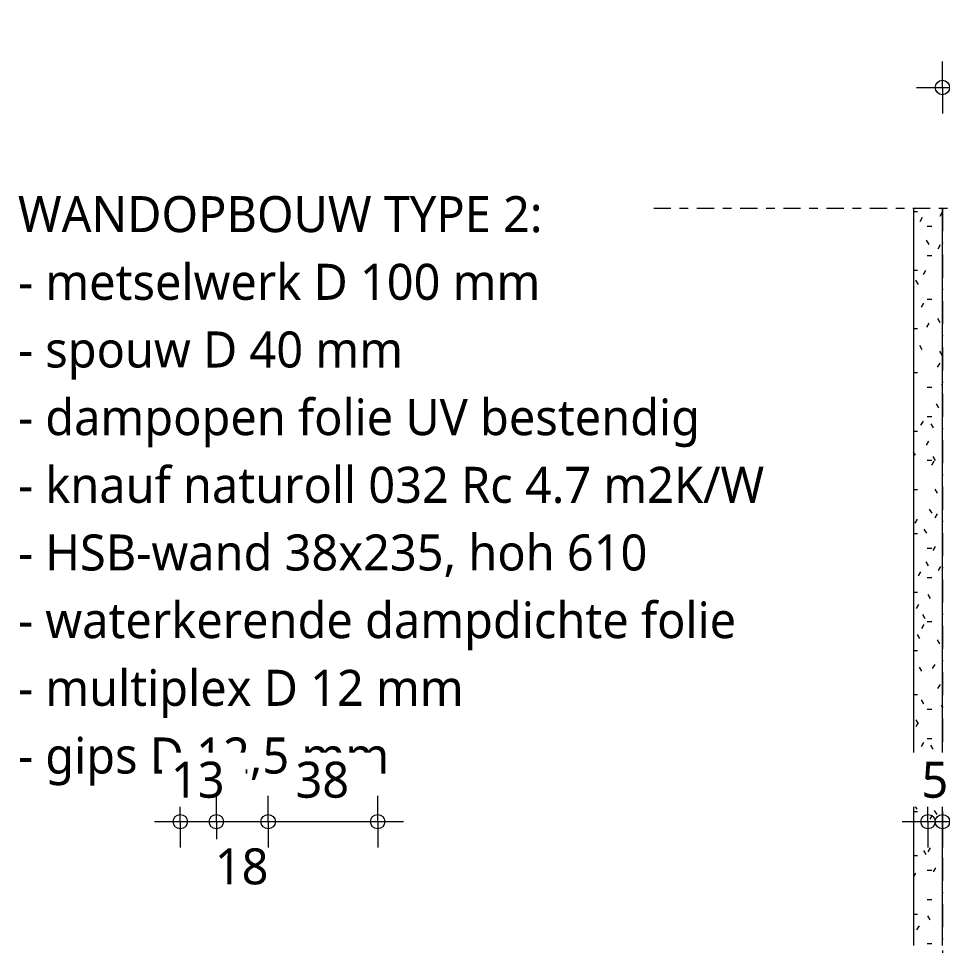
# Model space of a CAD drawing. Header units: millimetres. Extents: x -435 to 27166, y -19117 to 26500.
# Drawn here: x 3398.1 to 3718.8, y 19796.1 to 20117.7 of the extents above; entities that cross this region are included whole.
import ezdxf

# ---------------------------------------------------------------- set-up
doc = ezdxf.new("R2010")
doc.units = ezdxf.units.MM
doc.linetypes.add('MV_center', pattern=[15, 6, -3, 3, -3])
doc.linetypes.add('MV_stramien', pattern=[16, 8, -4, 0, -4])
for name, color, linetype, lineweight in [('A-ANNO-DIMS', 211, 'Continuous', 13), ('A-ANNO-DIMS-5', 211, 'Continuous', 13), ('A-DETL', 90, 'Continuous', 13), ('A-DETL-GENF', 92, 'Continuous', 18), ('G-ANNO-TEXT', 231, 'Continuous', 13)]:
    doc.layers.add(name, color=color, linetype=linetype, lineweight=lineweight)
doc.styles.add('Segoe UI_3', font='segoeui.ttf', dxfattribs={"height": 12.5})
doc.styles.add('Segoe UI_B', font='segoeui.ttf', dxfattribs={"height": 12.5})
doc.dimstyles.new('2_5_mm', dxfattribs={"dimscale": 304.8, "dimtxt": 13.092049, "dimasz": 0.016404, "dimexe": 0.029528, "dimexo": 0.0625, "dimgap": 0.014764, "dimtad": 1, "dimdec": 0, "dimzin": 0, "dimdsep": 46, "dimtxsty": 'Segoe UI_3', "dimblk1": 'DOTBLANK', "dimblk2": 'DOTBLANK', "dimsah": 1, "dimcen": 0.09, "dimdle": 0.029528, "dimazin": 0, "dimtfac": 1, "dimtdec": 4, "dimtix": 1, "dimtmove": 0, "dimatfit": 3, "dimfxl": 0.029528, "dimfxlon": 1, "dimtvp": 1, "dimtfill": 1, "dimtolj": 1, "dimtzin": 0, "dimarcsym": 2})
doc.dimstyles.new('2_5_mm_2', dxfattribs={"dimscale": 304.8, "dimtxt": 13.092049, "dimasz": 0.016404, "dimexe": 0.029528, "dimexo": 0.0625, "dimgap": 0.014764, "dimtad": 1, "dimdec": 0, "dimzin": 0, "dimdsep": 46, "dimtxsty": 'Segoe UI_3', "dimblk1": 'DOTBLANK', "dimblk2": 'DOTBLANK', "dimsah": 1, "dimcen": 0.09, "dimdle": 0.029528, "dimazin": 0, "dimtfac": 1, "dimtdec": 4, "dimtix": 1, "dimtmove": 2, "dimatfit": 3, "dimfxl": 0.029528, "dimfxlon": 1, "dimtvp": 1, "dimtfill": 1, "dimtolj": 1, "dimtzin": 0, "dimarcsym": 2})

# ---------------------------------------------------------------- blocks, each defined once
blk = doc.blocks.new('NLRS_00_DI_maskeer - Type 1-4234948-Details Appartement')
at = {"layer": 'A-DETL-GENF', "linetype": 'MV_center'}
blk.add_line((-100, 0), (250, 0), dxfattribs=at)
blk = doc.blocks.new('DIMBLOCK45-Details Appartement')
at = {"layer": 'A-ANNO-DIMS-5'}
for p, q in [((3718.81, 20093.79), (3718.81, 20102.79)), ((3868.81, 20093.79), (3868.81, 20102.79)), ((3709.81, 20093.79), (3877.81, 20093.79)), ((3718.81, 20093.79), (3718.81, 20084.79)), ((3868.81, 20093.79), (3868.81, 20084.79))]:
    blk.add_line(p, q, dxfattribs=at)
for centre in [(3718.81, 20093.79), (3868.81, 20093.79)]:
    blk.add_circle(centre, 2.5, dxfattribs=at)
at = {"layer": 'A-ANNO-DIMS-5', "color": 0, "insert": (3779.53, 20114.59), "char_height": 12.5, "width": 34.2774, "attachment_point": 1, "line_spacing_factor": 1.142579, "style": 'Segoe UI_3', "bg_fill": 3, "box_fill_scale": 1.25, "bg_fill_color": 9, "bg_fill_true_color": 13158600, "bg_fill_transparency": 0}
blk.add_mtext('150', dxfattribs=at)
blk = doc.blocks.new('_DotBlank')
at = {"color": 0, "linetype": 'ByBlock', "lineweight": -2}
blk.add_line((-0.5, 0), (-1, 0), dxfattribs=at)
blk.add_circle((0, 0), 0.5, dxfattribs=at)
blk = doc.blocks.new('DIMBLOCK55-Details Appartement')
at = {"layer": 'A-ANNO-DIMS-5'}
for p, q in [((3713.78, 19839.02), (3713.78, 19848.02)), ((3718.81, 19839.02), (3718.81, 19848.02)), ((3704.78, 19839.02), (3727.81, 19839.02)), ((3713.78, 19839.02), (3713.78, 19830.02)), ((3718.81, 19839.02), (3718.81, 19830.02))]:
    blk.add_line(p, q, dxfattribs=at)
for centre in [(3713.78, 19839.02), (3718.81, 19839.02)]:
    blk.add_circle(centre, 2.5, dxfattribs=at)
at = {"layer": 'A-ANNO-DIMS-5', "color": 0, "insert": (3711.53, 19859.83), "char_height": 12.5, "width": 11.4258, "attachment_point": 1, "rotation": 0.0002, "line_spacing_factor": 1.142579, "style": 'Segoe UI_3', "bg_fill": 3, "box_fill_scale": 1.25, "bg_fill_color": 9, "bg_fill_true_color": 13158600, "bg_fill_transparency": 0}
blk.add_mtext('5', dxfattribs=at)
blk = doc.blocks.new('DIMBLOCK66-Details Appartement')
at = {"layer": 'A-ANNO-DIMS-5'}
for p, q in [((3454.28, 19839.02), (3454.28, 19848.02)), ((3466.78, 19839.02), (3466.78, 19848.02)), ((3445.28, 19839.02), (3466.78, 19839.02)), ((3454.28, 19839.02), (3454.28, 19830.02)), ((3466.78, 19839.02), (3466.78, 19830.02))]:
    blk.add_line(p, q, dxfattribs=at)
for centre in [(3454.28, 19839.02), (3466.78, 19839.02)]:
    blk.add_circle(centre, 2.5, dxfattribs=at)
at = {"layer": 'A-ANNO-DIMS-5', "color": 0, "insert": (3451.01, 19859.83), "char_height": 12.5, "width": 22.8516, "attachment_point": 1, "line_spacing_factor": 1.142579, "style": 'Segoe UI_3', "bg_fill": 3, "box_fill_scale": 1.25, "bg_fill_color": 9, "bg_fill_true_color": 13158600, "bg_fill_transparency": 0}
blk.add_mtext('13', dxfattribs=at)
blk = doc.blocks.new('DIMBLOCK67-Details Appartement')
at = {"layer": 'A-ANNO-DIMS-5'}
for p, q in [((3466.78, 19839.02), (3466.78, 19848.02)), ((3484.78, 19839.02), (3484.78, 19848.02)), ((3466.78, 19839.02), (3484.78, 19839.02)), ((3466.78, 19839.02), (3466.78, 19830.02)), ((3484.78, 19839.02), (3484.78, 19830.02))]:
    blk.add_line(p, q, dxfattribs=at)
for centre in [(3466.78, 19839.02), (3484.78, 19839.02)]:
    blk.add_circle(centre, 2.5, dxfattribs=at)
at = {"layer": 'A-ANNO-DIMS-5', "color": 0, "insert": (3466.26, 19829.76), "char_height": 12.5, "width": 22.8516, "attachment_point": 1, "line_spacing_factor": 1.142579, "style": 'Segoe UI_3', "bg_fill": 3, "box_fill_scale": 1.25, "bg_fill_color": 9, "bg_fill_true_color": 13158600, "bg_fill_transparency": 0}
blk.add_mtext('18', dxfattribs=at)
blk = doc.blocks.new('DIMBLOCK68-Details Appartement')
at = {"layer": 'A-ANNO-DIMS-5'}
for p, q in [((3484.78, 19839.02), (3484.78, 19848.02)), ((3522.78, 19839.02), (3522.78, 19848.02)), ((3484.78, 19839.02), (3531.78, 19839.02)), ((3484.78, 19839.02), (3484.78, 19830.02)), ((3522.78, 19839.02), (3522.78, 19830.02))]:
    blk.add_line(p, q, dxfattribs=at)
for centre in [(3484.78, 19839.02), (3522.78, 19839.02)]:
    blk.add_circle(centre, 2.5, dxfattribs=at)
at = {"layer": 'A-ANNO-DIMS-5', "color": 0, "insert": (3494.26, 19859.83), "char_height": 12.5, "width": 22.8516, "attachment_point": 1, "line_spacing_factor": 1.142579, "style": 'Segoe UI_3', "bg_fill": 3, "box_fill_scale": 1.25, "bg_fill_color": 9, "bg_fill_true_color": 13158600, "bg_fill_transparency": 0}
blk.add_mtext('38', dxfattribs=at)

msp = doc.modelspace()

# ---------------------------------------------------------------- hatches: boundary and pattern name
at = {"layer": 'A-DETL-GENF', "lineweight": 13}
h = msp.add_hatch(dxfattribs=at)
h.set_pattern_fill('FP_17', color=254, style=0, pattern_type=2)
h.set_pattern_definition([(0, (0, 0), (20.32, 5.08), [1.676, -13.564, 1.676, -13.564, -81.28]), (0, (0, 0), (20.32, 5.08), [-30.48, 1.676, -28.804, 1.676, -13.564, -35.56]), (0, (0, 0), (20.32, 5.08), [-76.2, 1.676, -8.484, 1.676, -23.724]), (120, (7.62, 2.54), (-14.559409, 15.0576362), [1.676, -13.564, 1.676, -13.564, -81.28]), (120, (7.62, 2.54), (-14.559409, 15.0576362), [-30.48, 1.676, -28.804, 1.676, -13.564, -35.56]), (120, (7.62, 2.54), (-14.559409, 15.0576362), [-76.2, 1.676, -8.484, 1.676, -23.724]), (240, (10.16, 12.7), (-5.760591, -20.1376362), [1.676, -13.564, 1.676, -13.564, -81.28]), (240, (10.16, 12.7), (-5.760591, -20.1376362), [-30.48, 1.676, -28.804, 1.676, -13.564, -35.56]), (240, (10.16, 12.7), (-5.760591, -20.1376362), [-76.2, 1.676, -8.484, 1.676, -23.724])])
h.paths.add_polyline_path([(3718.81, 19796.06), (3718.81, 20051.88), (3708.81, 20051.88), (3708.81, 19796.06)])
h = msp.add_hatch(dxfattribs=at)
h.set_pattern_fill('FP_16', color=254, style=0, pattern_type=2)
h.set_pattern_definition([(0, (0, 10), (0, 25), []), (0, (0, 12.5), (0, 25), []), (0, (0, 15), (0, 25), []), (0, (0, 17.5), (0, 25), [])])
h.paths.add_polyline_path([(3454.28, 19584.56), (3466.78, 19584.56), (3466.78, 19796.06), (3454.28, 19796.06), (3454.28, 19639.03)])

# ---------------------------------------------------------------- linework, layer by layer
at = {"layer": 'A-DETL', "lineweight": 18}
for p, q in [((3708.81, 20051.88), (3708.81, 19796.06)), ((3718.81, 19796.06), (3718.81, 20051.88))]:
    msp.add_line(p, q, dxfattribs=at)
at = {"layer": 'A-DETL', "linetype": 'MV_stramien', "lineweight": 18}
msp.add_line((3718.81, 20051.88), (3718.81, 18903.08), dxfattribs=at)

# ---------------------------------------------------------------- block references
at = {"layer": 'A-DETL-GENF', "linetype": 'MV_center'}
msp.add_blockref('NLRS_00_DI_maskeer - Type 1-4234948-Details Appartement', (3718.58, 20051.88), dxfattribs=at)

# ---------------------------------------------------------------- texts
at = {"layer": 'G-ANNO-TEXT', "color": 7, "char_height": 12.5, "attachment_point": 1}
for s, insert, width, style in [('WANDOPBOUW TYPE 2:', (3397.93, 20056.09), 243.3122, 'Segoe UI_B'), ('- metselwerk D 100 mm', (3397.93, 20032.6), 225.2742, 'Segoe UI_3'), ('- spouw D 40 mm', (3397.93, 20009.12), 168.3544, 'Segoe UI_3'), ('- dampopen folie UV bestendig', (3397.93, 19985.64), 296.2235, 'Segoe UI_3'), ('- knauf naturoll 032 Rc 4.7 m2K/W', (3397.93, 19962.16), 324.6834, 'Segoe UI_3'), ('- HSB-wand 38x235, hoh 610', (3397.93, 19938.68), 273.3754, 'Segoe UI_3'), ('- waterkerende dampdichte folie', (3397.93, 19915.2), 306.6455, 'Segoe UI_3'), ('- multiplex D 12 mm', (3397.93, 19891.71), 194.0084, 'Segoe UI_3'), ('- gips D 12,5 mm', (3397.93, 19868.23), 162.3417, 'Segoe UI_3')]:
    msp.add_mtext(s, dxfattribs=dict(at, insert=insert, width=width, style=style))

# ---------------------------------------------------------------- dimensions: what is measured, and where the dimension line sits
at = {"layer": 'A-ANNO-DIMS'}
dim = msp.add_linear_dim(base=(3868.81, 20093.79), p1=(3718.81, 20102.79), p2=(3868.81, 20102.79), dimstyle='2_5_mm', override={"dimpost": '<>', "dimfxl": 149.99999}, dxfattribs=at)
dim.commit()
dim.dimension.update_dxf_attribs({"geometry": 'DIMBLOCK45-Details Appartement', "text_midpoint": (3793.81, 20104.78)})

# ---------------------------------------------------------------- next in the draw order: dimensions: what is measured, and where the dimension line sits
dim = msp.add_linear_dim(base=(3466.78028082, 19839.02059423), p1=(3454.28028082, 19830.02059423), p2=(3466.78028082, 19830.02059423), dimstyle='2_5_mm', override={"dimpost": '<>', "dimfxl": 12.5}, dxfattribs=at)
dim.commit()
dim.dimension.update_dxf_attribs({"geometry": 'DIMBLOCK66-Details Appartement', "text_midpoint": (3460.53028082, 19850.01902521)})
dim = msp.add_linear_dim(base=(3718.81, 19839.02), p1=(3713.78, 19830.02), p2=(3718.81, 19848.02), angle=0.0002, dimstyle='2_5_mm', override={"dimpost": '<>', "dimfxl": 18.690877}, dxfattribs=at)
dim.commit()
dim.dimension.update_dxf_attribs({"geometry": 'DIMBLOCK55-Details Appartement', "text_midpoint": (3716.29, 19849.88)})

# ---------------------------------------------------------------- next in the draw order: dimensions: what is measured, and where the dimension line sits
dim = msp.add_linear_dim(base=(3484.78, 19839.02), p1=(3466.78, 19830.02), p2=(3484.78, 19830.02), dimstyle='2_5_mm_2', override={"dimpost": '<>', "dimfxl": 18}, dxfattribs=at)
dim.commit()
dim.dimension.update_dxf_attribs({"geometry": 'DIMBLOCK67-Details Appartement', "text_midpoint": (3477.68, 19821.42), "dimtype": 160})

# ---------------------------------------------------------------- next in the draw order: dimensions: what is measured, and where the dimension line sits
dim = msp.add_linear_dim(base=(3522.78, 19839.02), p1=(3484.78, 19830.02), p2=(3522.78, 19848.02), dimstyle='2_5_mm', override={"dimpost": '<>', "dimfxl": 42.047592}, dxfattribs=at)
dim.commit()
dim.dimension.update_dxf_attribs({"geometry": 'DIMBLOCK68-Details Appartement', "text_midpoint": (3503.78, 19849.98)})

doc.saveas('drawing.dxf')
